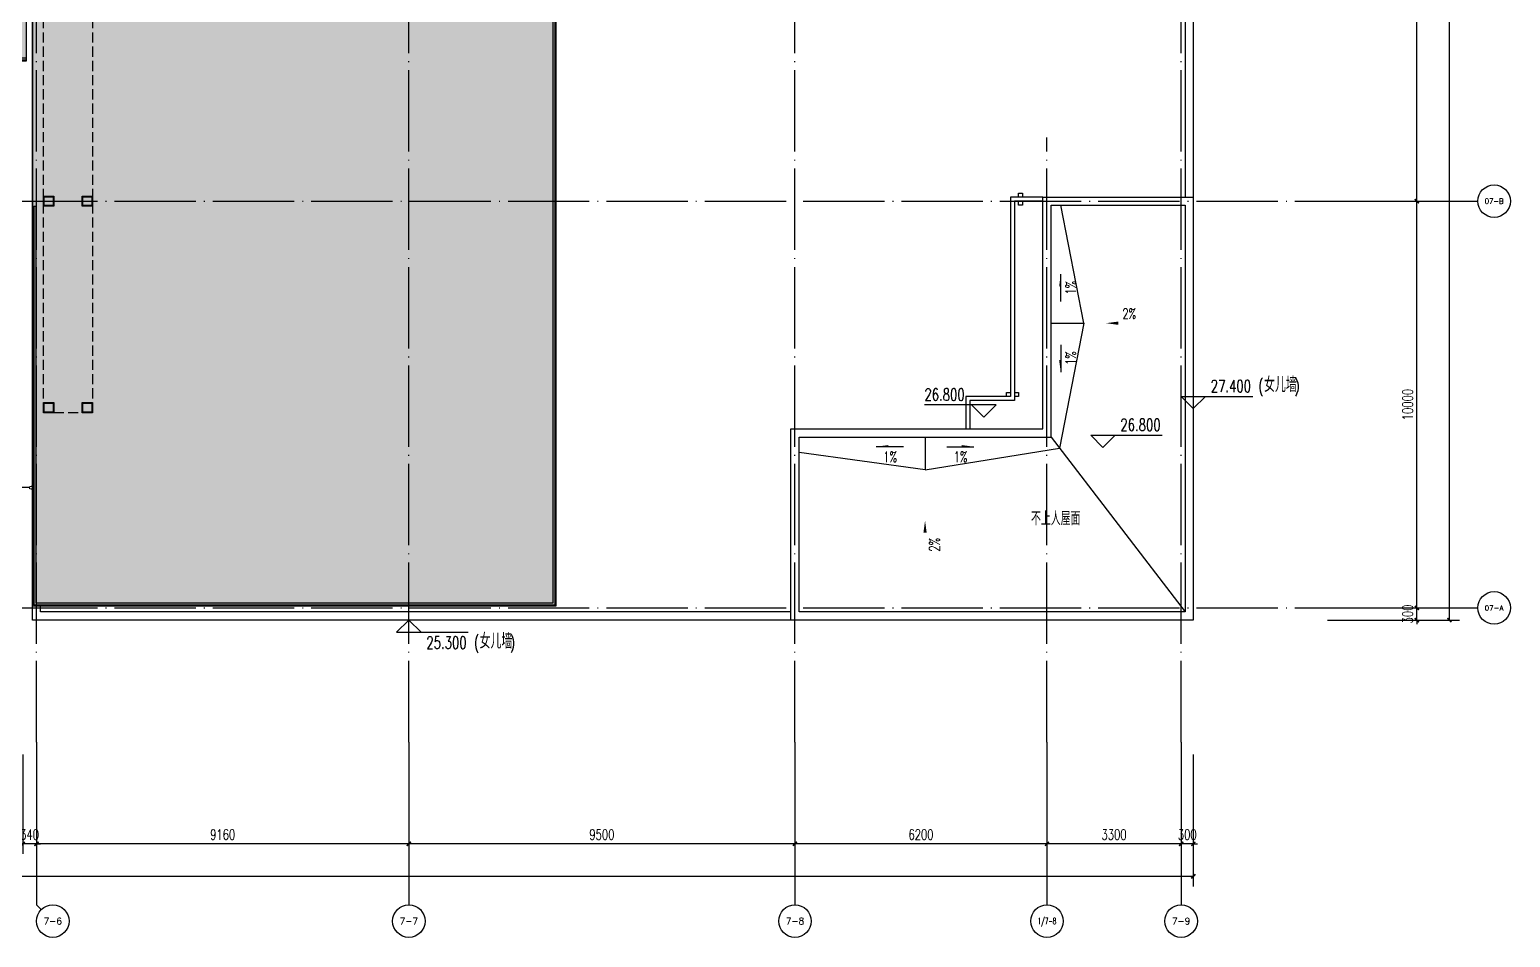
# Model space of a CAD drawing. Extents: x -621157 to 1764546, y -106808 to 741893.
# Drawn here: x 409094 to 445524, y 492654 to 514971 of the extents above; entities that cross this region are included whole.
import ezdxf
from ezdxf.enums import TextEntityAlignment as Align

# ---------------------------------------------------------------- set-up
doc = ezdxf.new("R2010")
doc.units = 0
doc.header["$LTSCALE"] = 1000
doc.header["$MEASUREMENT"] = 0
doc.linetypes.add('XREF-A-101-平面图_t3$0$DASH', pattern=[0.35, 0.25, -0.1])
doc.linetypes.add('XREF-A-101-平面图_t3$0$DOTE', pattern=[2.42, 2, -0.2, 0.02, -0.2])
for name, color, linetype in [('0-底图', 7, 'Continuous'), ('AXIS_TEXT', 7, 'Continuous'), ('XREF-A-101-平面图_t3$0$A-ANNO-CUTL', 8, 'Continuous'), ('XREF-A-101-平面图_t3$0$A-ANNO-IDEN', 8, 'Continuous'), ('XREF-A-101-平面图_t3$0$A-DIM_ELEV', 8, 'Continuous'), ('XREF-A-101-平面图_t3$0$A-DOTE', 8, 'Continuous'), ('XREF-A-101-平面图_t3$0$A-GROUND', 8, 'Continuous'), ('XREF-A-101-平面图_t3$0$A-HANDRAIL', 8, 'Continuous'), ('XREF-A-101-平面图_t3$0$A-LEAD-AROW', 8, 'Continuous'), ('XREF-A-101-平面图_t3$0$A-PUB_HATCH', 8, 'Continuous'), ('XREF-A-101-平面图_t3$0$A-RAIL', 8, 'Continuous'), ('XREF-A-101-平面图_t3$0$A-ROOF', 8, 'Continuous'), ('XREF-A-101-平面图_t3$0$A-roof-water', 8, 'Continuous'), ('XREF-A-101-平面图_t3$0$A-STAIR', 8, 'Continuous'), ('XREF-A-101-平面图_t3$0$AXIS', 8, 'Continuous'), ('XREF-A-101-平面图_t3$0$SS-COLUMN', 8, 'Continuous'), ('XREF-A-101-平面图_t3$0$底图 - 副本$0$PUB_TEXT', 8, 'Continuous'), ('XREF-A-101-平面图_t3$0$建-箭头', 8, 'Continuous')]:
    doc.layers.add(name, color=color, linetype=linetype)
doc.styles.add('COMPLEX', font='COMPLEX')
doc.styles.add('XREF-A-101-平面图_t3$0$A-AXIS-LABEL', font='COMPLEX', dxfattribs={"bigfont": 'GBCBIG'})
doc.styles.add('XREF-A-101-平面图_t3$0$A-DIM_T3', font='SIMPLEX', dxfattribs={"width": 0.705882, "bigfont": 'GBCBIG'})
doc.styles.add('XREF-A-101-平面图_t3$0$A-STANDARD', font='SIMPLEX', dxfattribs={"bigfont": 'GBCBIG'})
doc.styles.add('XREF-A-101-平面图_t3$0$底图 - 副本$0$_TCH_DIM', font='SIMPLEX', dxfattribs={"bigfont": 'GBCBIG'})
doc.dimstyles.new('XREF-A-101-平面图_t3$0$A-DIM-100', dxfattribs={"dimscale": 100, "dimtxt": 2.55, "dimasz": 1, "dimexe": 2.5, "dimexo": 3, "dimgap": 1, "dimtad": 1, "dimdec": 0, "dimzin": 0, "dimdsep": 46, "dimtxsty": 'XREF-A-101-平面图_t3$0$A-DIM_T3', "dimblk": 'XREF-A-101-平面图_t3$0$_ArchTick', "dimcen": 0.09, "dimclrt": 7, "dimazin": 2, "dimtfac": 1, "dimtdec": 0, "dimtix": 1, "dimtmove": 2, "dimatfit": 3, "dimfxl": 0, "dimtolj": 1, "dimtzin": 0, "dimarcsym": 0})

# ---------------------------------------------------------------- blocks, each defined once
blk = doc.blocks.new('XREF-A-101-平面图_t3$0$G$CEB38B5CA')
at = {"layer": 'XREF-A-101-平面图_t3$0$A-PUB_HATCH'}
h = blk.add_hatch(dxfattribs=at)
h.set_pattern_fill('ANGLE', color=256, scale=100)
h.set_pattern_definition([(0, (-747423.56, 77633.4), (0, 349.25), [254, -95.25]), (90, (-747423.56, 77633.4), (-349.25, 2e-14), [254, -95.25])])
h.paths.add_polyline_path([(25414, -49210), (29414, -49210), (29414, -47010), (31189, -47010), (31189, -39860), (12534, -39860), (12534, -76810), (25414, -76810)])
h.paths.add_polyline_path([(-16361, -63410), (12384, -63410), (12384, -39860), (-16111, -39860), (-16111, -56860), (-17811, -56860), (-17811, -58260), (-16411, -58260), (-16411, -58060), (-16361, -58060), (-16361, -63410)], is_closed=False)
h.paths.add_polyline_path([(30374, -42232, 1), (30604, -41788, 1)], flags=16)
h.paths.add_polyline_path([(30291, -44650, 1), (30687, -44269, 1)], flags=16)
h.paths.add_polyline_path([(30184, -43320, 1), (30793, -42801, 1)], flags=16)
h.paths.add_polyline_path([(-5511, -41960), (-5511, -46660), (-7311, -46660), (-7311, -41960), (-5511, -41960)], is_closed=False, flags=16)
h.paths.add_polyline_path([(-5511, -47060), (-5511, -49660), (-7311, -49660), (-7311, -47060)], flags=16)
h.paths.add_polyline_path([(-8811, -41960), (-8811, -49660), (-10611, -49660), (-10611, -41960)], flags=16)
h.paths.add_polyline_path([(-12111, -41060), (-12111, -49660), (-13911, -49660), (-13911, -41060)], flags=16)
h.paths.add_polyline_path([(9689, -53360), (9689, -55610), (689, -55610), (689, -53360)], flags=16)
h.paths.add_polyline_path([(9689, -58560), (9689, -60810), (689, -60810), (689, -58560)], flags=16)
h.paths.add_polyline_path([(-2311, -58560), (-2311, -60810), (-11311, -60810), (-11311, -58560)], flags=16)
h.paths.add_polyline_path([(-2311, -53360), (-2311, -55610), (-11311, -55610), (-11311, -53360)], flags=16)
h = blk.add_hatch(color=256, dxfattribs=at)
h.dxf.hatch_style = 1
h.paths.add_polyline_path([(30729, -44327, 1.138593), (30291, -44650, -0.641587)])
h.paths.add_polyline_path([(30769, -42774, 0.95568), (30184, -43320, -0.461676)])
h.paths.add_polyline_path([(30713, -41899, 1.379222), (30374, -42232, -0.725046)])
h = blk.add_hatch(color=256, dxfattribs=at)
h.dxf.hatch_style = 1
h.paths.add_polyline_path([(-10736, -54084), (-2311, -53360), (-11311, -53360), (-11311, -55610)])
h.paths.add_polyline_path([(1264, -54084), (9689, -53360), (689, -53360), (689, -55610)])
h.paths.add_polyline_path([(1264, -59284), (9689, -58560), (689, -58560), (689, -60810)])
h.paths.add_polyline_path([(-10736, -59284), (-2311, -58560), (-11311, -58560), (-11311, -60810)])
at = {"layer": 'XREF-A-101-平面图_t3$0$A-ANNO-IDEN'}
for p, q in [((-12827, -41346), (-11850, -41346)), ((-11850, -41346), (-9207, -41346)), ((-8207, -41346), (-9207, -41346)), ((-9527, -42725), (-8550, -42725)), ((-8550, -42725), (-5907, -42725)), ((-4907, -42725), (-5907, -42725)), ((-6227, -44225), (-5250, -44225)), ((-5250, -44225), (-2607, -44225)), ((-1607, -44225), (-2607, -44225)), ((7218, -73904), (6218, -73904)), ((10917, -73904), (7218, -73904)), ((12457, -73904), (10917, -73904))]:
    blk.add_line(p, q, dxfattribs=at)
for centre, radius in [((-8707, -41346), 500), ((-12864, -41346), 36.7), ((-5407, -42725), 500), ((-9564, -42725), 36.7), ((-2107, -44225), 500), ((-6264, -44225), 36.7), ((6718, -73904), 500), ((12494, -73904), 36.7)]:
    blk.add_circle(centre, radius, dxfattribs=at)
at = {"layer": 'XREF-A-101-平面图_t3$0$A-GROUND'}
for p, q in [((28534, -54560), (25414, -54560)), ((27754, -54560), (27754, -55760)), ((28014, -54560), (28014, -55760)), ((28274, -54560), (28274, -55760)), ((28534, -54560), (28534, -55760)), ((27494, -55234), (27494, -55760)), ((28534, -55760), (27266, -55760)), ((-17711, -61640), (-17711, -58260)), ((-16511, -61640), (-16511, -60372)), ((-17037, -60600), (-16511, -60600)), ((-17711, -60860), (-16511, -60860)), ((-17711, -61120), (-16511, -61120)), ((-17711, -61380), (-16511, -61380)), ((-17711, -61640), (-16511, -61640))]:
    blk.add_line(p, q, dxfattribs=at)
for points in [[(25414, -54460), (28534, -54460), (28534, -54560), (25414, -54560)], [(27233, -55860), (28534, -55860), (28534, -55760), (27266, -55760)], [(-17811, -58260), (-17811, -61640), (-17711, -61640), (-17711, -58260)], [(-16411, -60339), (-16411, -61640), (-16511, -61640), (-16511, -60372)]]:
    blk.add_lwpolyline(points, dxfattribs=at)
at = {"layer": 'XREF-A-101-平面图_t3$0$A-HANDRAIL'}
for p, q in [((25339, -54535), (28534, -54535)), ((25389, -54485), (28534, -54485)), ((25339, -55785), (28534, -55785)), ((25389, -55835), (28534, -55835)), ((-17786, -56885), (-17786, -61640)), ((-17736, -56935), (-17736, -61640)), ((-16486, -57985), (-16486, -61640)), ((-16436, -58035), (-16436, -61640)), ((12559, -66985), (12609, -66985))]:
    blk.add_line(p, q, dxfattribs=at)
for points in [[(12384, -39885), (-16086, -39885), (-16086, -56885)], [(12384, -39935), (-16036, -39935), (-16036, -56935)], [(31164, -46985), (31164, -39885), (12534, -39885)], [(31114, -46935), (31114, -39935), (12534, -39935)], [(25339, -57135), (25339, -49135), (29339, -49135), (29339, -46935), (31114, -46935)], [(25389, -57085), (25389, -49185), (29389, -49185), (29389, -46985), (31164, -46985)], [(-16086, -56885), (-17786, -56885)], [(-16036, -56935), (-17736, -56935)], [(-16486, -57985), (-16286, -57985)], [(-16436, -58035), (-16336, -58035)], [(-16336, -58035), (-16336, -63385), (12384, -63385)], [(-16286, -57985), (-16286, -63335), (12384, -63335)], [(25339, -76735), (25339, -58385)], [(25389, -76785), (25389, -58435)], [(12559, -66985), (12559, -76785), (25389, -76785)], [(12609, -66985), (12609, -76735), (25339, -76735)]]:
    blk.add_lwpolyline(points, dxfattribs=at)
at = {"layer": 'XREF-A-101-平面图_t3$0$A-LEAD-AROW'}
for points in [[(25414, -55160, 0, 0, 0), (28534, -55160, 0, 120, 0), (28084, -55160, 0, 0, 0)], [(-17111, -58260, 0, 0, 0), (-17111, -61640, 0, 120, 0), (-17111, -61190, 0, 0, 0)]]:
    blk.add_lwpolyline(points, format="xyseb", dxfattribs=at)
at = {"layer": 'XREF-A-101-平面图_t3$0$A-STAIR'}
for p, q in [((25414, -54460), (25414, -55860)), ((28534, -54560), (25414, -54560)), ((25414, -55760), (25414, -54560)), ((25674, -55760), (25674, -54560)), ((25934, -55760), (25934, -54560)), ((26194, -55760), (26194, -54560)), ((26454, -55760), (26454, -54560)), ((26714, -55760), (26714, -54560)), ((26974, -55760), (26974, -54560)), ((27234, -55760), (27234, -54560)), ((27494, -55760), (27494, -54560)), ((27754, -55760), (27754, -54560)), ((28014, -55760), (28014, -54560)), ((28274, -55760), (28274, -54560)), ((28534, -55760), (28534, -54560)), ((28534, -55760), (25414, -55760)), ((-17811, -56860), (-17811, -58260)), ((-16111, -56860), (-17811, -56860)), ((-17811, -58260), (-16411, -58260)), ((-17711, -61640), (-17711, -58260)), ((-17711, -58260), (-16511, -58260)), ((-16511, -61640), (-16511, -58260)), ((-16411, -58060), (-16361, -58060)), ((-16411, -58260), (-16411, -58060)), ((-17711, -58520), (-16511, -58520)), ((-17711, -58780), (-16511, -58780)), ((-17711, -59040), (-16511, -59040)), ((-17711, -59300), (-16511, -59300)), ((-17711, -59560), (-16511, -59560)), ((-17711, -59820), (-16511, -59820)), ((-17711, -60080), (-16511, -60080)), ((-17711, -60340), (-16511, -60340)), ((-17711, -60600), (-16511, -60600)), ((-17711, -60860), (-16511, -60860)), ((-17711, -61120), (-16511, -61120)), ((-17711, -61380), (-16511, -61380)), ((-17711, -61640), (-16511, -61640))]:
    blk.add_line(p, q, dxfattribs=at)
for points in [[(12384, -39860), (-16111, -39860), (-16111, -56860)], [(12384, -63410), (12384, -39860)], [(31189, -47010), (31189, -39860), (12534, -39860)], [(12534, -39860), (12534, -76810)], [(25414, -76810), (25414, -49210), (29414, -49210), (29414, -47010), (31189, -47010)], [(-2311, -53360), (-10736, -54084), (-11311, -55610)], [(9689, -53360), (1264, -54084), (689, -55610)], [(27695, -54460), (25414, -54460), (25414, -54560), (27662, -54560)], [(27266, -55760), (25414, -55760), (25414, -55860), (27233, -55860)], [(-17811, -60801), (-17811, -58260), (-17711, -58260), (-17711, -60768)], [(-16511, -60372), (-16511, -58260), (-16411, -58260), (-16411, -60339)], [(-16361, -58060), (-16361, -63410), (-16361, -63410), (12384, -63410)], [(-2311, -58560), (-10736, -59284), (-11311, -60810)], [(9689, -58560), (1264, -59284), (689, -60810)], [(12534, -76810), (25414, -76810)]]:
    blk.add_lwpolyline(points, dxfattribs=at)
for points in [[(-13911, -41060), (-12111, -41060), (-12111, -49660), (-13911, -49660)], [(-10611, -41960), (-8811, -41960), (-8811, -49660), (-10611, -49660)], [(-7311, -41960), (-5511, -41960), (-5511, -46660), (-7311, -46660)], [(-7311, -47060), (-5511, -47060), (-5511, -49660), (-7311, -49660)], [(-11311, -53360), (-2311, -53360), (-2311, -55610), (-11311, -55610)], [(689, -53360), (9689, -53360), (9689, -55610), (689, -55610)], [(-11311, -58560), (-2311, -58560), (-2311, -60810), (-11311, -60810)], [(689, -58560), (9689, -58560), (9689, -60810), (689, -60810)]]:
    blk.add_lwpolyline(points, close=True, dxfattribs=at)
for centre, radius in [((30489, -42010), 250), ((30489, -43060, -16300), 400), ((30489, -44460), 275)]:
    blk.add_circle(centre, radius, dxfattribs=at)
for centre, radius, start, end in [((30598, -42121), 250, 62.6608, 206.4362), ((30709, -43296, -16300), 525, 83.4618, 182.5883), ((30584, -44589), 300, 61.049, 191.7838)]:
    blk.add_arc(centre, radius, start, end, dxfattribs=at)
at = {"layer": 'XREF-A-101-平面图_t3$0$A-ANNO-IDEN', "color": 7, "style": 'XREF-A-101-平面图_t3$0$A-STANDARD'}
for s, p in [('设备基础做法详', (-10790, -41256)), ('设备基础做法详', (-7490, -42635)), ('设备基础做法详', (-4190, -44135)), ('钢平台及栏杆做法详', (7308, -73814))]:
    blk.add_text(s, height=320, dxfattribs=at).set_placement(p)
for s, height, p, p2 in [('2', 232, (-8784, -41288), (-8630, -41288)), ('2', 232, (-5484, -42667), (-5330, -42667)), ('2', 232, (-2184, -44167), (-2030, -44167)), ('4~6', 159.5, (6494, -73864), (6942, -73864))]:
    blk.add_text(s, height=height, dxfattribs=at).set_placement(p, p2, align=Align.FIT)
at = {"layer": 'XREF-A-101-平面图_t3$0$A-ANNO-IDEN', "color": 7, "style": 'XREF-A-101-平面图_t3$0$A-STANDARD', "width": 0.705882}
for s, p in [('Equip', (-11603, -41691)), ('base', (-10720, -41691)), ('refer', (-9931, -41691)), ('Equip', (-8303, -43070)), ('base', (-7420, -43070)), ('refer', (-6631, -43070)), ('Equip', (-5003, -44570)), ('base', (-4120, -44570)), ('refer', (-3331, -44570)), ('Platform', (7308, -74249)), ('&', (8637, -74249)), ('Hadnrail', (9023, -74249)), ('detail', (10274, -74249)), ('refer', (11174, -74249))]:
    blk.add_text(s, height=255, dxfattribs=at).set_placement(p)
at = {"layer": 'XREF-A-101-平面图_t3$0$A-ANNO-IDEN', "color": 7, "style": 'XREF-A-101-平面图_t3$0$A-STANDARD', "width": 0.958333}
for s, p, p2 in [('00-203', (-8980, -41471), (-8434, -41471)), ('00-203', (-5680, -42850), (-5134, -42850)), ('00-203', (-2380, -44350), (-1834, -44350)), ('00-202', (6445, -74029), (6991, -74029))]:
    blk.add_text(s, height=99.7, dxfattribs=at).set_placement(p, p2, align=Align.FIT)
at = {"layer": 'XREF-A-101-平面图_t3$0$A-LEAD-AROW', "color": 7, "style": 'XREF-A-101-平面图_t3$0$A-STANDARD'}
for p in [(24959, -55385), (-17271, -58125)]:
    blk.add_text('下', height=480, dxfattribs=at).set_placement(p)
blk = doc.blocks.new('XREF-A-101-平面图_t3$0$G$C29F22FFE')
at = {"layer": 'XREF-A-101-平面图_t3$0$A-LEAD-AROW', "transparency": 33554559}
for points in [[(-3262, -1897), (-3262, -2197), (-3302, -2197)], [(-3262, -4303), (-3262, -4003), (-3302, -4003)], [(-7803, -6137), (-7503, -6137), (-7503, -6097)], [(-5397, -6137), (-5697, -6137), (-5697, -6097)]]:
    blk.add_hatch(color=256, dxfattribs=at).paths.add_polyline_path(points, flags=17)
at = {"layer": 'XREF-A-101-平面图_t3$0$A-DIM_ELEV'}
for p, q in [((0, -5200), (-300, -4900)), ((-300, -4900), (1460, -4900)), ((0, -5200), (300, -4900)), ((-4854, -5109), (-6614, -5109)), ((-5154, -5409), (-5454, -5109)), ((-5154, -5409), (-4854, -5109)), ((-2224, -6153), (-2524, -5853)), ((-2524, -5853), (-764, -5853)), ((-2224, -6153), (-1924, -5853))]:
    blk.add_line(p, q, dxfattribs=at)
at = {"layer": 'XREF-A-101-平面图_t3$0$A-LEAD-AROW'}
for points in [[(-3262, -2568), (-3262, -1897)], [(-3262, -3632), (-3262, -4303)], [(-7132, -6137), (-7803, -6137)], [(-6068, -6137), (-5397, -6137)]]:
    blk.add_lwpolyline(points, dxfattribs=at)
for points in [[(-982, -3100, 0, 0, 0), (-2148, -3100, 0, 80, 0), (-1848, -3100, 0, 0, 0)], [(-6600, -9120, 0, 0, 0), (-6600, -7953, 0, 80, 0), (-6600, -8253, 0, 0, 0)]]:
    blk.add_lwpolyline(points, format="xyseb", dxfattribs=at)
at = {"layer": 'XREF-A-101-平面图_t3$0$A-ROOF'}
for points in [[(0, 0), (0, -10400), (-9900, -10400), (-9900, -5700), (-3700, -5700), (-3700, 0)], [(-200, -200), (-200, -10200), (-9700, -10200), (-9700, -5900), (-3500, -5900), (-3500, -200)]]:
    blk.add_lwpolyline(points, close=True, dxfattribs=at)
for points in [[(-4300, 0), (-4300, 100), (-4200, 100), (-4200, 0)], [(-3700, 0), (-4500, 0), (-4500, -4900), (-5600, -4900), (-5600, -5700)], [(-3700, -100), (-4400, -100), (-4400, -5000), (-5500, -5000), (-5500, -5700)], [(-4200, -100), (-4200, -200), (-4300, -200), (-4300, -100)], [(-4500, -4900), (-4600, -4900), (-4600, -4800), (-4500, -4800)], [(-4400, -4800), (-4300, -4800), (-4300, -4900), (-4400, -4900)]]:
    blk.add_lwpolyline(points, dxfattribs=at)
at = {"layer": 'XREF-A-101-平面图_t3$0$A-roof-water'}
for points in [[(-3500, -3100), (-2695, -3100), (-3257, -200)], [(-3500, -3100), (-2695, -3100), (-3290, -6173)], [(-6600, -5900), (-6600, -6704), (-9700, -6275)], [(-6600, -5900), (-6600, -6704), (-3290, -6173)], [(-3500, -5900), (-200, -10200)]]:
    blk.add_lwpolyline(points, dxfattribs=at)
at = {"layer": 'XREF-A-101-平面图_t3$0$A-DIM_ELEV', "color": 7, "style": 'XREF-A-101-平面图_t3$0$A-STANDARD', "width": 0.705882}
for s, height, p in [('26.800', 297.5, (-6614, -5004)), ('27.400', 297.5, (430, -4795)), ('(', 298, (1600, -4795)), (')', 298, (2487, -4795)), ('26.800', 297.5, (-1794, -5748))]:
    blk.add_text(s, height=height, dxfattribs=at).set_placement(p)
at = {"layer": 'XREF-A-101-平面图_t3$0$A-DIM_ELEV', "color": 7, "style": 'XREF-A-101-平面图_t3$0$A-STANDARD'}
blk.add_text('女儿墙', height=373.3, dxfattribs=at).set_placement((1740, -4795))
at = {"layer": 'XREF-A-101-平面图_t3$0$A-LEAD-AROW', "color": 7, "style": 'XREF-A-101-平面图_t3$0$A-STANDARD', "width": 0.705882}
for s, p in [('1%', (-2887, -2396)), ('1%', (-2887, -4130)), ('2%', (-6240, -8717))]:
    blk.add_text(s, height=255, rotation=90, dxfattribs=at).set_placement(p)
for s, p in [('2%', (-1745, -2995)), ('1%', (-7630, -6513)), ('1%', (-5896, -6513))]:
    blk.add_text(s, height=255, dxfattribs=at).set_placement(p)
at = {"layer": 'XREF-A-101-平面图_t3$0$底图 - 副本$0$PUB_TEXT', "style": 'XREF-A-101-平面图_t3$0$底图 - 副本$0$_TCH_DIM'}
blk.add_text('不上人屋面', height=337.6, dxfattribs=at).set_placement((-3993, -8069))
blk = doc.blocks.new('XREF-A-101-平面图_t3$0$_ArchTick')
at = {"color": 0, "linetype": 'ByBlock', "const_width": 0.4}
blk.add_lwpolyline([(-0.5, -0.5), (0.5, 0.5)], dxfattribs=at)
blk = doc.blocks.new('*D25473')
at = {"layer": 'Defpoints', "color": 0}
for p in [(69800, 40300), (73100, 40300), (69800, -300)]:
    blk.add_point(p, dxfattribs=at)
at = {"layer": 'XREF-A-101-平面图_t3$0$AXIS', "color": 0, "lineweight": -2}
for p, q in [((70100, 40300), (73350, 40300)), ((73100, -300), (73100, 40300)), ((70100, -300), (73350, -300))]:
    blk.add_line(p, q, dxfattribs=at)
at = {"layer": 'XREF-A-101-平面图_t3$0$AXIS', "color": 0, "linetype": 'ByBlock', "lineweight": -2, "xscale": 100, "yscale": 100, "zscale": 100}
for p, rotation in [((73100, 40300), 90), ((73100, -300), 270)]:
    blk.add_blockref('XREF-A-101-平面图_t3$0$_ArchTick', p, dxfattribs=dict(at, rotation=rotation))
at = {"layer": 'XREF-A-101-平面图_t3$0$AXIS', "color": 7, "insert": (72873, 20000), "char_height": 255, "attachment_point": 5, "rotation": 90, "style": 'XREF-A-101-平面图_t3$0$A-DIM_T3'}
blk.add_mtext('\\A1;40600', dxfattribs=at)
blk = doc.blocks.new('_AXISO')
blk.add_circle((0, 0), 0.5)
at = {"layer": 'AXIS_TEXT', "style": 'COMPLEX'}
blk.add_attdef('A', text='', height=0.56, dxfattribs=at).set_placement((-0.25, -0.28), (0.25, -0.28), align=Align.FIT)
blk = doc.blocks.new('*D25475')
at = {"layer": 'Defpoints', "color": 0}
for p in [(69800, 0), (69800, -300), (72300, 0)]:
    blk.add_point(p, dxfattribs=at)
at = {"layer": 'XREF-A-101-平面图_t3$0$AXIS', "color": 0, "lineweight": -2}
for p, q in [((72300, 0), (72300, 100)), ((70100, 0), (72550, 0)), ((70100, -300), (72550, -300)), ((72300, -300), (72300, 0)), ((72300, -300), (72300, -400))]:
    blk.add_line(p, q, dxfattribs=at)
at = {"layer": 'XREF-A-101-平面图_t3$0$AXIS', "color": 0, "linetype": 'ByBlock', "lineweight": -2, "xscale": 100, "yscale": 100, "zscale": 100}
for p, rotation in [((72300, 0), 270), ((72300, -300), 90)]:
    blk.add_blockref('XREF-A-101-平面图_t3$0$_ArchTick', p, dxfattribs=dict(at, rotation=rotation))
at = {"layer": 'XREF-A-101-平面图_t3$0$AXIS', "color": 7, "insert": (72073, -150), "char_height": 255, "attachment_point": 5, "rotation": 90, "style": 'XREF-A-101-平面图_t3$0$A-DIM_T3'}
blk.add_mtext('\\A1;300', dxfattribs=at)
blk = doc.blocks.new('*D25476')
at = {"layer": 'Defpoints', "color": 0}
for p in [(69800, 10000), (72300, 10000), (69800, 0)]:
    blk.add_point(p, dxfattribs=at)
at = {"layer": 'XREF-A-101-平面图_t3$0$AXIS', "color": 0, "lineweight": -2}
for p, q in [((70100, 10000), (72550, 10000)), ((72300, 0), (72300, 10000)), ((70100, 0), (72550, 0))]:
    blk.add_line(p, q, dxfattribs=at)
at = {"layer": 'XREF-A-101-平面图_t3$0$AXIS', "color": 0, "linetype": 'ByBlock', "lineweight": -2, "xscale": 100, "yscale": 100, "zscale": 100}
for p, rotation in [((72300, 10000), 90), ((72300, 0), 270)]:
    blk.add_blockref('XREF-A-101-平面图_t3$0$_ArchTick', p, dxfattribs=dict(at, rotation=rotation))
at = {"layer": 'XREF-A-101-平面图_t3$0$AXIS', "color": 7, "insert": (72073, 5000), "char_height": 255, "attachment_point": 5, "rotation": 90, "style": 'XREF-A-101-平面图_t3$0$A-DIM_T3'}
blk.add_mtext('\\A1;10000', dxfattribs=at)
blk = doc.blocks.new('*D25477')
at = {"layer": 'Defpoints', "color": 0}
for p in [(69800, 20000), (72300, 20000), (69800, 10000)]:
    blk.add_point(p, dxfattribs=at)
at = {"layer": 'XREF-A-101-平面图_t3$0$AXIS', "color": 0, "lineweight": -2}
for p, q in [((70100, 20000), (72550, 20000)), ((72300, 10000), (72300, 20000)), ((70100, 10000), (72550, 10000))]:
    blk.add_line(p, q, dxfattribs=at)
at = {"layer": 'XREF-A-101-平面图_t3$0$AXIS', "color": 0, "linetype": 'ByBlock', "lineweight": -2, "xscale": 100, "yscale": 100, "zscale": 100}
for p, rotation in [((72300, 20000), 90), ((72300, 10000), 270)]:
    blk.add_blockref('XREF-A-101-平面图_t3$0$_ArchTick', p, dxfattribs=dict(at, rotation=rotation))
at = {"layer": 'XREF-A-101-平面图_t3$0$AXIS', "color": 7, "insert": (72073, 15000), "char_height": 255, "attachment_point": 5, "rotation": 90, "style": 'XREF-A-101-平面图_t3$0$A-DIM_T3'}
blk.add_mtext('\\A1;10000', dxfattribs=at)
blk = doc.blocks.new('*D25483')
at = {"layer": 'Defpoints', "color": 0}
for p in [(66500, -3300), (66800, -3300), (66500, -5800)]:
    blk.add_point(p, dxfattribs=at)
at = {"layer": 'XREF-A-101-平面图_t3$0$AXIS', "color": 0, "lineweight": -2}
for p, q in [((66500, -3600), (66500, -6050)), ((66800, -3600), (66800, -6050)), ((66500, -5800), (66400, -5800)), ((66800, -5800), (66500, -5800)), ((66800, -5800), (66900, -5800))]:
    blk.add_line(p, q, dxfattribs=at)
at = {"layer": 'XREF-A-101-平面图_t3$0$AXIS', "color": 0, "linetype": 'ByBlock', "lineweight": -2, "xscale": 100, "yscale": 100, "zscale": 100}
blk.add_blockref('XREF-A-101-平面图_t3$0$_ArchTick', (66500, -5800), dxfattribs=at)
at = {"layer": 'XREF-A-101-平面图_t3$0$AXIS', "color": 0, "linetype": 'ByBlock', "lineweight": -2, "xscale": 100, "yscale": 100, "zscale": 100, "rotation": 180}
blk.add_blockref('XREF-A-101-平面图_t3$0$_ArchTick', (66800, -5800), dxfattribs=at)
at = {"layer": 'XREF-A-101-平面图_t3$0$AXIS', "color": 7, "insert": (66650, -5573), "char_height": 255, "attachment_point": 5, "style": 'XREF-A-101-平面图_t3$0$A-DIM_T3'}
blk.add_mtext('\\A1;300', dxfattribs=at)
blk = doc.blocks.new('*D25484')
at = {"layer": 'Defpoints', "color": 0}
for p in [(63200, -3300), (66500, -3300), (63200, -5800)]:
    blk.add_point(p, dxfattribs=at)
at = {"layer": 'XREF-A-101-平面图_t3$0$AXIS', "color": 0, "lineweight": -2}
for p, q in [((63200, -3600), (63200, -6050)), ((66500, -3600), (66500, -6050)), ((66500, -5800), (63200, -5800))]:
    blk.add_line(p, q, dxfattribs=at)
at = {"layer": 'XREF-A-101-平面图_t3$0$AXIS', "color": 0, "linetype": 'ByBlock', "lineweight": -2, "xscale": 100, "yscale": 100, "zscale": 100, "rotation": 180}
blk.add_blockref('XREF-A-101-平面图_t3$0$_ArchTick', (63200, -5800), dxfattribs=at)
at = {"layer": 'XREF-A-101-平面图_t3$0$AXIS', "color": 0, "linetype": 'ByBlock', "lineweight": -2, "xscale": 100, "yscale": 100, "zscale": 100}
blk.add_blockref('XREF-A-101-平面图_t3$0$_ArchTick', (66500, -5800), dxfattribs=at)
at = {"layer": 'XREF-A-101-平面图_t3$0$AXIS', "color": 7, "insert": (64850, -5573), "char_height": 255, "attachment_point": 5, "style": 'XREF-A-101-平面图_t3$0$A-DIM_T3'}
blk.add_mtext('\\A1;3300', dxfattribs=at)
blk = doc.blocks.new('*D25485')
at = {"layer": 'Defpoints', "color": 0}
for p in [(57000, -3300), (63200, -3300), (57000, -5800)]:
    blk.add_point(p, dxfattribs=at)
at = {"layer": 'XREF-A-101-平面图_t3$0$AXIS', "color": 0, "lineweight": -2}
for p, q in [((57000, -3600), (57000, -6050)), ((63200, -3600), (63200, -6050)), ((63200, -5800), (57000, -5800))]:
    blk.add_line(p, q, dxfattribs=at)
at = {"layer": 'XREF-A-101-平面图_t3$0$AXIS', "color": 0, "linetype": 'ByBlock', "lineweight": -2, "xscale": 100, "yscale": 100, "zscale": 100, "rotation": 180}
blk.add_blockref('XREF-A-101-平面图_t3$0$_ArchTick', (57000, -5800), dxfattribs=at)
at = {"layer": 'XREF-A-101-平面图_t3$0$AXIS', "color": 0, "linetype": 'ByBlock', "lineweight": -2, "xscale": 100, "yscale": 100, "zscale": 100}
blk.add_blockref('XREF-A-101-平面图_t3$0$_ArchTick', (63200, -5800), dxfattribs=at)
at = {"layer": 'XREF-A-101-平面图_t3$0$AXIS', "color": 7, "insert": (60100, -5573), "char_height": 255, "attachment_point": 5, "style": 'XREF-A-101-平面图_t3$0$A-DIM_T3'}
blk.add_mtext('\\A1;6200', dxfattribs=at)
blk = doc.blocks.new('*D25486')
at = {"layer": 'Defpoints', "color": 0}
for p in [(47500, -3300), (57000, -3300), (47500, -5800)]:
    blk.add_point(p, dxfattribs=at)
at = {"layer": 'XREF-A-101-平面图_t3$0$AXIS', "color": 0, "lineweight": -2}
for p, q in [((47500, -3600), (47500, -6050)), ((57000, -3600), (57000, -6050)), ((57000, -5800), (47500, -5800))]:
    blk.add_line(p, q, dxfattribs=at)
at = {"layer": 'XREF-A-101-平面图_t3$0$AXIS', "color": 0, "linetype": 'ByBlock', "lineweight": -2, "xscale": 100, "yscale": 100, "zscale": 100, "rotation": 180}
blk.add_blockref('XREF-A-101-平面图_t3$0$_ArchTick', (47500, -5800), dxfattribs=at)
at = {"layer": 'XREF-A-101-平面图_t3$0$AXIS', "color": 0, "linetype": 'ByBlock', "lineweight": -2, "xscale": 100, "yscale": 100, "zscale": 100}
blk.add_blockref('XREF-A-101-平面图_t3$0$_ArchTick', (57000, -5800), dxfattribs=at)
at = {"layer": 'XREF-A-101-平面图_t3$0$AXIS', "color": 7, "insert": (52250, -5573), "char_height": 255, "attachment_point": 5, "style": 'XREF-A-101-平面图_t3$0$A-DIM_T3'}
blk.add_mtext('\\A1;9500', dxfattribs=at)
blk = doc.blocks.new('*D25487')
at = {"layer": 'Defpoints', "color": 0}
for p in [(38340, -3300), (47500, -3300), (38340, -5800)]:
    blk.add_point(p, dxfattribs=at)
at = {"layer": 'XREF-A-101-平面图_t3$0$AXIS', "color": 0, "lineweight": -2}
for p, q in [((38340, -3600), (38340, -6050)), ((47500, -3600), (47500, -6050)), ((47500, -5800), (38340, -5800))]:
    blk.add_line(p, q, dxfattribs=at)
at = {"layer": 'XREF-A-101-平面图_t3$0$AXIS', "color": 0, "linetype": 'ByBlock', "lineweight": -2, "xscale": 100, "yscale": 100, "zscale": 100, "rotation": 180}
blk.add_blockref('XREF-A-101-平面图_t3$0$_ArchTick', (38340, -5800), dxfattribs=at)
at = {"layer": 'XREF-A-101-平面图_t3$0$AXIS', "color": 0, "linetype": 'ByBlock', "lineweight": -2, "xscale": 100, "yscale": 100, "zscale": 100}
blk.add_blockref('XREF-A-101-平面图_t3$0$_ArchTick', (47500, -5800), dxfattribs=at)
at = {"layer": 'XREF-A-101-平面图_t3$0$AXIS', "color": 7, "insert": (42920, -5573), "char_height": 255, "attachment_point": 5, "style": 'XREF-A-101-平面图_t3$0$A-DIM_T3'}
blk.add_mtext('\\A1;9160', dxfattribs=at)
blk = doc.blocks.new('*D25488')
at = {"layer": 'Defpoints', "color": 0}
for p in [(38000, -3300), (38340, -3300), (38000, -5800)]:
    blk.add_point(p, dxfattribs=at)
at = {"layer": 'XREF-A-101-平面图_t3$0$AXIS', "color": 0, "lineweight": -2}
for p, q in [((38000, -3600), (38000, -6050)), ((38340, -3600), (38340, -6050)), ((38000, -5800), (37900, -5800)), ((38340, -5800), (38000, -5800)), ((38340, -5800), (38440, -5800))]:
    blk.add_line(p, q, dxfattribs=at)
at = {"layer": 'XREF-A-101-平面图_t3$0$AXIS', "color": 0, "linetype": 'ByBlock', "lineweight": -2, "xscale": 100, "yscale": 100, "zscale": 100}
blk.add_blockref('XREF-A-101-平面图_t3$0$_ArchTick', (38000, -5800), dxfattribs=at)
at = {"layer": 'XREF-A-101-平面图_t3$0$AXIS', "color": 0, "linetype": 'ByBlock', "lineweight": -2, "xscale": 100, "yscale": 100, "zscale": 100, "rotation": 180}
blk.add_blockref('XREF-A-101-平面图_t3$0$_ArchTick', (38340, -5800), dxfattribs=at)
at = {"layer": 'XREF-A-101-平面图_t3$0$AXIS', "color": 7, "insert": (38170, -5573), "char_height": 255, "attachment_point": 5, "style": 'XREF-A-101-平面图_t3$0$A-DIM_T3'}
blk.add_mtext('\\A1;340', dxfattribs=at)
blk = doc.blocks.new('*D25504')
at = {"layer": 'Defpoints', "color": 0}
for p in [(-300, -3300), (66800, -3300), (-300, -6600)]:
    blk.add_point(p, dxfattribs=at)
at = {"layer": 'XREF-A-101-平面图_t3$0$AXIS', "color": 0, "lineweight": -2}
for p, q in [((-300, -3600), (-300, -6850)), ((66800, -3600), (66800, -6850)), ((66800, -6600), (-300, -6600))]:
    blk.add_line(p, q, dxfattribs=at)
at = {"layer": 'XREF-A-101-平面图_t3$0$AXIS', "color": 0, "linetype": 'ByBlock', "lineweight": -2, "xscale": 100, "yscale": 100, "zscale": 100, "rotation": 180}
blk.add_blockref('XREF-A-101-平面图_t3$0$_ArchTick', (-300, -6600), dxfattribs=at)
at = {"layer": 'XREF-A-101-平面图_t3$0$AXIS', "color": 0, "linetype": 'ByBlock', "lineweight": -2, "xscale": 100, "yscale": 100, "zscale": 100}
blk.add_blockref('XREF-A-101-平面图_t3$0$_ArchTick', (66800, -6600), dxfattribs=at)
at = {"layer": 'XREF-A-101-平面图_t3$0$AXIS', "color": 7, "insert": (33250, -6373), "char_height": 255, "attachment_point": 5, "style": 'XREF-A-101-平面图_t3$0$A-DIM_T3'}
blk.add_mtext('\\A1;67100', dxfattribs=at)
blk = doc.blocks.new('XREF-A-101-平面图_t3$0$G$CA9CF33C3(2)')
at = {"layer": 'XREF-A-101-平面图_t3$0$A-ANNO-CUTL'}
blk.add_lwpolyline([(565, -2171), (293, -2770), (373, -2848), (167, -2795), (247, -2872), (-25, -3471)], dxfattribs=at)
at = {"layer": 'XREF-A-101-平面图_t3$0$A-RAIL'}
for p, q in [((2506, -2181), (561, -2181)), ((2506, -2231), (538, -2231)), ((2506, -3461), (-20, -3461)), ((2506, -3411), (2, -3411))]:
    blk.add_line(p, q, dxfattribs=at)
at = {"layer": 'XREF-A-101-平面图_t3$0$A-STAIR', "linetype": 'XREF-A-101-平面图_t3$0$DASH'}
for p, q in [((-4114, -2241), (-4114, -3401)), ((-3894, -2241), (-3894, -3401)), ((-3674, -2241), (-3674, -3401)), ((-3454, -2241), (-3454, -3401)), ((-3234, -2241), (-3234, -3401)), ((-3014, -2241), (-3014, -3401)), ((-2794, -2241), (-2794, -3401)), ((-2574, -2241), (-2574, -3401)), ((-2354, -2241), (-2354, -3401)), ((-2134, -2241), (-2134, -3401)), ((-1914, -2241), (-1914, -3401)), ((-1694, -2241), (-1694, -3401)), ((-1474, -2241), (-1474, -3401)), ((-1254, -2241), (-1254, -3401)), ((-1254, -2241), (-1254, -3401)), ((-354, -2241), (-354, -3401)), ((-134, -2241), (-134, -3401)), ((86, -2241), (86, -3401)), ((306, -2241), (306, -3401)), ((526, -2241), (526, -3401)), ((746, -2241), (746, -3401)), ((966, -2241), (966, -3401)), ((1186, -2241), (1186, -3401)), ((1406, -2241), (1406, -3401)), ((1626, -2241), (1626, -3401)), ((1846, -2241), (1846, -3401)), ((2066, -2241), (2066, -3401)), ((2286, -2241), (2286, -3401)), ((2506, -2241), (2506, -3401))]:
    blk.add_line(p, q, dxfattribs=at)
at = {"layer": 'XREF-A-101-平面图_t3$0$A-STAIR'}
for p, q in [((526, -2241), (526, -3401)), ((746, -2241), (746, -3401)), ((966, -2241), (966, -3401)), ((1186, -2241), (1186, -3401)), ((1406, -2241), (1406, -3401)), ((1626, -2241), (1626, -3401)), ((1846, -2241), (1846, -3401)), ((2066, -2241), (2066, -3401)), ((2286, -2241), (2286, -3401)), ((2506, -2241), (2506, -3401)), ((306, -2741), (306, -3401)), ((86, -3226), (86, -3401))]:
    blk.add_line(p, q, dxfattribs=at)
at = {"layer": 'XREF-A-101-平面图_t3$0$A-STAIR', "linetype": 'XREF-A-101-平面图_t3$0$DASH'}
for points in [[(-4334, -33471), (-5534, -33471), (-5534, -2171), (-4114, -2171), (-4114, -3471), (-4334, -3471), (-4334, -33471)], [(-4114, -2241), (2506, -2241), (2506, -2171), (-4114, -2171), (-4114, -2241)], [(2506, -3401), (2506, -3471), (-4114, -3471), (-4114, -3401), (2506, -3401)]]:
    blk.add_lwpolyline(points, dxfattribs=at)
at = {"layer": 'XREF-A-101-平面图_t3$0$A-STAIR'}
for points in [[(534, -2241), (2506, -2241), (2506, -2171), (565, -2171)], [(2506, -3401), (2506, -3471), (-25, -3471)], [(7, -3401), (2506, -3401)]]:
    blk.add_lwpolyline(points, dxfattribs=at)
at = {"layer": 'XREF-A-101-平面图_t3$0$建-箭头'}
blk.add_lwpolyline([(2506, -2821, 0, 0, 0), (841, -2821, 0, 40, 0), (991, -2821, 0, 0, 0)], format="xyseb", dxfattribs=at)
at = {"layer": 'XREF-A-101-平面图_t3$0$建-箭头', "color": 7, "style": 'XREF-A-101-平面图_t3$0$A-STANDARD'}
blk.add_text('上', height=187, dxfattribs=at).set_placement((2559, -2908))
blk = doc.blocks.new('XREF-A-101-平面图_t3$0$G$CFC13AE8A')
at = {"layer": 'XREF-A-101-平面图_t3$0$SS-COLUMN', "color": 6, "linetype": 'Continuous', "ltscale": 100}
for points in [[(175, 26100), (425, 26100), (425, 25850), (175, 25850)], [(191, 26084), (409, 26084), (409, 25866), (191, 25866)], [(1125, 26100), (1375, 26100), (1375, 25850), (1125, 25850)], [(1141, 26084), (1359, 26084), (1359, 25866), (1141, 25866)], [(175, 20125), (425, 20125), (425, 19875), (175, 19875)], [(191, 20109), (409, 20109), (409, 19891), (191, 19891)], [(1125, 20125), (1375, 20125), (1375, 19875), (1125, 19875)], [(1141, 20109), (1359, 20109), (1359, 19891), (1141, 19891)], [(175, 10125), (425, 10125), (425, 9875), (175, 9875)], [(191, 10109), (409, 10109), (409, 9891), (191, 9891)], [(1125, 10125), (1375, 10125), (1375, 9875), (1125, 9875)], [(1141, 10109), (1359, 10109), (1359, 9891), (1141, 9891)], [(175, 125), (425, 125), (425, -125), (175, -125)], [(191, 109), (409, 109), (409, -109), (191, -109)], [(1125, 125), (1375, 125), (1375, -125), (1125, -125)], [(1141, 109), (1359, 109), (1359, -109), (1141, -109)], [(175, -4950), (425, -4950), (425, -5200), (175, -5200)], [(191, -4966), (409, -4966), (409, -5184), (191, -5184)], [(1125, -4950), (1375, -4950), (1375, -5200), (1125, -5200)], [(1141, -4966), (1359, -4966), (1359, -5184), (1141, -5184)]]:
    blk.add_lwpolyline(points, close=True, dxfattribs=at)
blk = doc.blocks.new('XREF-A-101-平面图_t3$0$轴网(3)')
at = {"layer": 'XREF-A-101-平面图_t3$0$A-DOTE', "linetype": 'XREF-A-101-平面图_t3$0$DOTE'}
for p, q in [((38340, -3300), (38340, 43300)), ((47500, -3300), (47500, 43300)), ((57000, -3300), (57000, 43300)), ((66500, -3300), (66500, 43300)), ((63200, -3300), (63200, 11562.8)), ((-3300, 10000), (69800, 10000)), ((-3300, 0), (69800, 0))]:
    blk.add_line(p, q, dxfattribs=at)
at = {"layer": 'XREF-A-101-平面图_t3$0$AXIS'}
for p, q in [((69800, 10000), (73800, 10000)), ((69800, 0), (73800, 0)), ((38340, -3300), (38340, -7300)), ((47500, -3300), (47500, -7300)), ((57000, -3300), (57000, -7300)), ((63200, -3300), (63200, -7300)), ((66500, -3300), (66500, -7300)), ((38340, -7300), (38457.2, -7417.2))]:
    blk.add_line(p, q, dxfattribs=at)
ref = blk.add_blockref('_AXISO', (74200, 10000), dxfattribs=dict(at, xscale=800, yscale=800, zscale=800))
ref.add_attrib('A', '07-B', dxfattribs={"color": 7, "height": 123.31, "style": 'XREF-A-101-平面图_t3$0$A-AXIS-LABEL', "width": 0.951807}).set_placement((73968.1, 9938.3), (74431.9, 9938.3), align=Align.FIT)
ref = blk.add_blockref('_AXISO', (74200, 0), dxfattribs=dict(at, xscale=800, yscale=800, zscale=800))
ref.add_attrib('A', '07-A', dxfattribs={"color": 7, "height": 121.87, "style": 'XREF-A-101-平面图_t3$0$A-AXIS-LABEL', "width": 0.952381}).set_placement((73967.9, -60.9), (74432.1, -60.9), align=Align.FIT)
ref = blk.add_blockref('_AXISO', (38740, -7700), dxfattribs=dict(at, xscale=800, yscale=800, zscale=800))
ref.add_attrib('A', '7-6', dxfattribs={"color": 7, "height": 168.54, "style": 'XREF-A-101-平面图_t3$0$A-AXIS-LABEL', "width": 0.933333}).set_placement((38515.3, -7784.3), (38964.7, -7784.3), align=Align.FIT)
ref = blk.add_blockref('_AXISO', (47500, -7700), dxfattribs=dict(at, xscale=800, yscale=800, zscale=800))
ref.add_attrib('A', '7-7', dxfattribs={"color": 7, "height": 168.54, "style": 'XREF-A-101-平面图_t3$0$A-AXIS-LABEL', "width": 0.933333}).set_placement((47275.3, -7784.3), (47724.7, -7784.3), align=Align.FIT)
ref = blk.add_blockref('_AXISO', (57000, -7700), dxfattribs=dict(at, xscale=800, yscale=800, zscale=800))
ref.add_attrib('A', '7-8', dxfattribs={"color": 7, "height": 168.54, "style": 'XREF-A-101-平面图_t3$0$A-AXIS-LABEL', "width": 0.933333}).set_placement((56775.3, -7784.3), (57224.7, -7784.3), align=Align.FIT)
ref = blk.add_blockref('_AXISO', (63200, -7700), dxfattribs=dict(at, xscale=800, yscale=800, zscale=800))
ref.add_attrib('A', '1/7-8', dxfattribs={"color": 7, "height": 156.17, "style": 'XREF-A-101-平面图_t3$0$A-AXIS-LABEL', "width": 0.629188}).set_placement((62973.1, -7778.1), (63426.9, -7778.1), align=Align.FIT)
ref = blk.add_blockref('_AXISO', (66500, -7700), dxfattribs=dict(at, xscale=800, yscale=800, zscale=800))
ref.add_attrib('A', '7-9', dxfattribs={"color": 7, "height": 168.54, "style": 'XREF-A-101-平面图_t3$0$A-AXIS-LABEL', "width": 0.933333}).set_placement((66275.3, -7784.3), (66724.7, -7784.3), align=Align.FIT)
for p1, p2, distance, picture, middle in [((69800, -300), (69800, 40300), -3300, '*D25473', (72872.5, 20000)), ((69800, 10000), (69800, 20000), -2500, '*D25477', (72072.5, 15000)), ((69800, 0), (69800, 10000), -2500, '*D25476', (72072.5, 5000)), ((69800, -300), (69800, 0), -2500, '*D25475', (72072.5, -150)), ((66800, -3300), (-300, -3300), 3300, '*D25504', (33250, -6372.5)), ((38340, -3300), (38000, -3300), 2500, '*D25488', (38170, -5572.5)), ((47500, -3300), (38340, -3300), 2500, '*D25487', (42920, -5572.5)), ((57000, -3300), (47500, -3300), 2500, '*D25486', (52250, -5572.5)), ((63200, -3300), (57000, -3300), 2500, '*D25485', (60100, -5572.5)), ((66500, -3300), (63200, -3300), 2500, '*D25484', (64850, -5572.5)), ((66800, -3300), (66500, -3300), 2500, '*D25483', (66650, -5572.5))]:
    dim = blk.add_aligned_dim(p1=p1, p2=p2, distance=distance, dimstyle='XREF-A-101-平面图_t3$0$A-DIM-100', dxfattribs=at)
    dim.commit()
    dim.dimension.update_dxf_attribs({"geometry": picture, "text_midpoint": middle})
blk = doc.blocks.new('XREF-A-101-平面图_t3')
at = {"layer": 'XREF-A-101-平面图_t3$0$A-DIM_ELEV'}
for p, q in [((247500, 500454), (247200, 500154)), ((247500, 500454), (247800, 500154)), ((247200, 500154), (248960, 500154))]:
    blk.add_line(p, q, dxfattribs=at)
at = {"layer": 'XREF-A-101-平面图_t3$0$A-ROOF'}
for points in [[(238240, 541254), (241500, 541254), (241500, 540654), (245100, 540654), (245100, 541054), (266800, 541054), (266800, 510854)], [(238240, 500754), (238240, 541254)], [(238440, 541054), (241300, 541054), (241300, 540454), (245300, 540454), (245300, 540854), (266600, 540854), (266600, 510854)], [(256900, 500454), (238240, 500454), (238240, 500754)], [(256900, 500654), (238440, 500654), (238440, 500804)]]:
    blk.add_lwpolyline(points, dxfattribs=at)
for name, p in [('XREF-A-101-平面图_t3$0$G$CEB38B5CA', (225711, 577615)), ('XREF-A-101-平面图_t3$0$G$CA9CF33C3(2)', (244049, 539025)), ('XREF-A-101-平面图_t3$0$G$CFC13AE8A', (238340, 510754)), ('XREF-A-101-平面图_t3$0$G$C29F22FFE', (266800, 510854))]:
    blk.add_blockref(name, p)
at = {"layer": 'XREF-A-101-平面图_t3$0$A-DOTE'}
blk.add_blockref('XREF-A-101-平面图_t3$0$轴网(3)', (200000, 500754), dxfattribs=at)
at = {"layer": 'XREF-A-101-平面图_t3$0$A-DIM_ELEV', "color": 7, "style": 'XREF-A-101-平面图_t3$0$A-STANDARD', "width": 0.705882}
for s, height, p in [('25.300', 297.5, (247930, 499752)), ('(', 298, (249100, 499752)), (')', 298, (249987, 499752))]:
    blk.add_text(s, height=height, dxfattribs=at).set_placement(p)
at = {"layer": 'XREF-A-101-平面图_t3$0$A-DIM_ELEV', "color": 7, "style": 'XREF-A-101-平面图_t3$0$A-STANDARD'}
blk.add_text('女儿墙', height=373.3, dxfattribs=at).set_placement((249240, 499752))

msp = doc.modelspace()

# ---------------------------------------------------------------- block references
at = {"layer": '0-底图'}
msp.add_blockref('XREF-A-101-平面图_t3', (170924, 0), dxfattribs=at)

doc.saveas('drawing.dxf')
